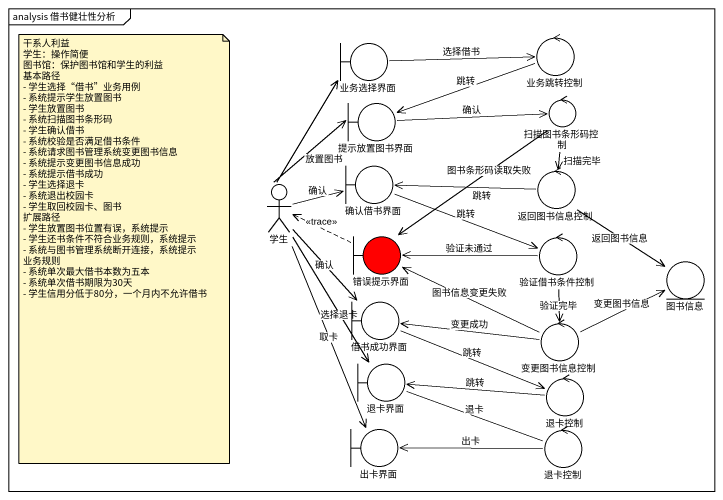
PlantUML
@startuml
mainframe analysis 借书健壮性分析
boundary 业务选择界面
control 业务跳转控制
boundary 提示放置图书界面
control 扫描图书条形码控制
boundary 确认借书界面
actor 学生
control 返回图书信息控制
boundary 错误提示界面 #FF0000
control 验证借书条件控制
entity 图书信息
boundary 借书成功界面
control 变更图书信息控制
boundary 退卡界面
control 退卡控制
boundary 出卡界面
control "退卡控制" as 退卡控制_2
业务选择界面 -right-> 业务跳转控制 : 选择借书
业务跳转控制 -left-> 提示放置图书界面 : 跳转
提示放置图书界面 -right-> 扫描图书条形码控制 : 确认
扫描图书条形码控制 --> 返回图书信息控制 : 扫描完毕
扫描图书条形码控制 --> 错误提示界面 : 图书条形码读取失败
确认借书界面 -right-> 验证借书条件控制 : 跳转
学生 -up-> 业务选择界面
学生 -up-> 提示放置图书界面 : 放置图书
学生 -right-> 确认借书界面 : 确认
学生 --> 借书成功界面 : 确认
学生 --> 退卡界面 : 选择退卡
学生 --> 出卡界面 : 取卡
返回图书信息控制 -left-> 确认借书界面 : 跳转
返回图书信息控制 --> 图书信息 : 返回图书信息
错误提示界面 .left.> 学生 : <<trace>>
验证借书条件控制 -left-> 错误提示界面 : 验证未通过
验证借书条件控制 --> 变更图书信息控制 : 验证完毕
借书成功界面 -right-> 退卡控制 : 跳转
变更图书信息控制 -left-> 错误提示界面 : 图书信息变更失败
变更图书信息控制 -right-> 图书信息 : 变更图书信息
变更图书信息控制 -left-> 借书成功界面 : 变更成功
退卡界面 -right- 退卡控制_2 : 退卡
退卡控制 -left-> 退卡界面 : 跳转
退卡控制_2 -left-> 出卡界面 : 出卡
note as N1
  干系人利益
  学生：操作简便
  图书馆：保护图书馆和学生的利益
  基本路径
  - 学生选择“借书”业务用例
  - 系统提示学生放置图书
  - 学生放置图书
  - 系统扫描图书条形码
  - 学生确认借书
  - 系统校验是否满足借书条件
  - 系统请求图书管理系统变更图书信息
  - 系统提示变更图书信息成功
  - 系统提示借书成功
  - 学生选择退卡
  - 系统退出校园卡
  - 学生取回校园卡、图书
  扩展路径
  - 学生放置图书位置有误，系统提示
  - 学生还书条件不符合业务规则，系统提示
  - 系统与图书管理系统断开连接，系统提示
  业务规则
  - 系统单次最大借书本数为五本
  - 系统单次借书期限为30天
  - 学生信用分低于80分，一个月内不允许借书
end note
@enduml
